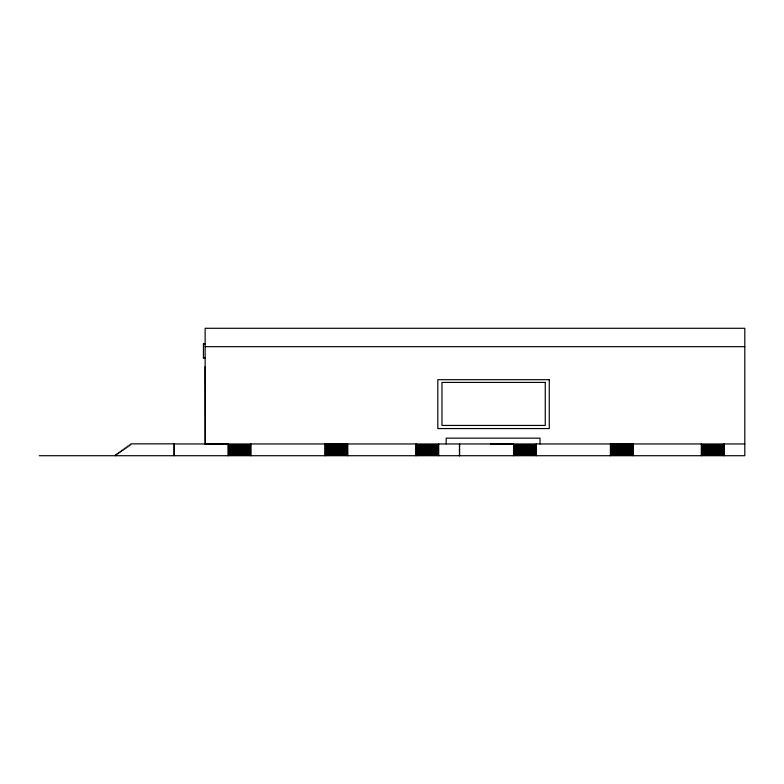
<?xml version="1.0" encoding="UTF-8"?>
<svg xmlns="http://www.w3.org/2000/svg" width="784" height="784" viewBox="0 0 784 784"><rect width="100%" height="100%" fill="white"/><g stroke="black" fill="none" stroke-linecap="round" stroke-linejoin="round"><path stroke-width="1.18" d="M325.076 443.96L347.684 443.852L347.684 455.72M610.442 443.96L633.051 443.852L633.051 455.72M203.438 343.872L205.134 343.872M205.134 346.675L744.8 346.675M203.438 357.857L205.134 357.857M174.244 443.96L744.8 443.96M228.203 444.93L250.811 444.93M325.076 444.93L347.684 444.93M416.02 444.93L438.628 444.93M513.569 444.93L536.178 444.93M610.442 444.93L633.051 444.93M701.386 444.93L723.995 444.93M228.203 446.008L250.811 446.008M325.076 446.008L347.684 446.008M416.02 446.008L438.628 446.008M513.569 446.008L536.178 446.008M610.442 446.008L633.051 446.008M701.386 446.008L723.995 446.008M228.203 447.096L250.811 447.096M325.076 447.096L347.684 447.096M416.02 447.096L438.628 447.096M513.569 447.096L536.178 447.096M610.442 447.096L633.051 447.096M701.386 447.096L723.995 447.096M228.203 448.174L250.811 448.174M325.076 448.174L347.684 448.174M416.02 448.174L438.628 448.174M513.569 448.174L536.178 448.174M610.442 448.174L633.051 448.174M701.386 448.174L723.995 448.174M228.203 449.252L250.811 449.252M325.076 449.252L347.684 449.252M416.02 449.252L438.628 449.252M513.569 449.252L536.178 449.252M610.442 449.252L633.051 449.252M701.386 449.252L723.995 449.252M228.203 450.33L250.811 450.33M325.076 450.33L347.684 450.33M416.02 450.33L438.628 450.33M513.569 450.33L536.178 450.33M610.442 450.33L633.051 450.33M701.386 450.33L723.995 450.33M228.203 451.408L250.811 451.408M325.076 451.408L347.684 451.408M416.02 451.408L438.628 451.408M513.569 451.408L536.178 451.408M610.442 451.408L633.051 451.408M701.386 451.408L723.995 451.408M228.203 452.486L250.811 452.486M325.076 452.486L347.684 452.486M416.02 452.486L438.628 452.486M513.569 452.486L536.178 452.486M610.442 452.486L633.051 452.486M701.386 452.486L723.995 452.486M228.203 453.564L250.811 453.564M325.076 453.564L347.684 453.564M416.02 453.564L438.628 453.564M513.569 453.564L536.178 453.564M610.442 453.564L633.051 453.564M701.386 453.564L723.995 453.564M228.203 454.642L250.811 454.642M325.076 454.642L347.684 454.642M416.02 454.642L438.628 454.642M513.569 454.642L536.178 454.642M610.442 454.642L633.051 454.642M701.386 454.642L723.995 454.642M39.2 455.72L174.068 455.72L174.068 443.852L130.81 443.852L130.81 444.93L129.282 444.93L129.282 446.008L127.753 446.008L127.753 447.096L126.224 447.096L126.224 448.174L124.695 448.174L124.695 449.252L123.157 449.252L123.157 450.33L121.628 450.33L121.628 451.408L120.099 451.408L120.099 452.486L118.57 452.486L118.57 453.564L117.041 453.564L117.041 454.642L115.503 454.642L115.503 455.72M513.569 443.96L490.5 443.96M205.134 443.852L228.203 443.96M205.134 366.716L205.31 443.96M723.995 443.852L723.995 455.72M701.386 443.852L701.386 455.72M610.442 443.852L610.442 455.72M540.009 443.96L540.009 438.148L446.184 438.148L446.184 443.96M536.178 443.852L536.178 455.72M513.569 443.852L513.569 455.72M459.61 443.852L459.61 455.72M459.434 443.96L459.434 455.72M438.628 443.852L438.628 455.72M416.02 443.852L416.02 455.72M325.076 443.852L325.076 455.72M250.811 443.852L250.811 455.72M228.203 443.852L228.203 455.72M205.134 443.96L205.134 328.28L744.8 328.28L744.8 455.72L174.244 455.72L174.244 443.852M203.438 343.578L203.438 358.141M549.27 379.691L437.815 379.691L437.815 428.564L549.27 428.564L549.27 379.691M545.252 382.425L441.97 382.425L441.97 425.438L545.252 425.438L545.252 382.425"/></g></svg>
